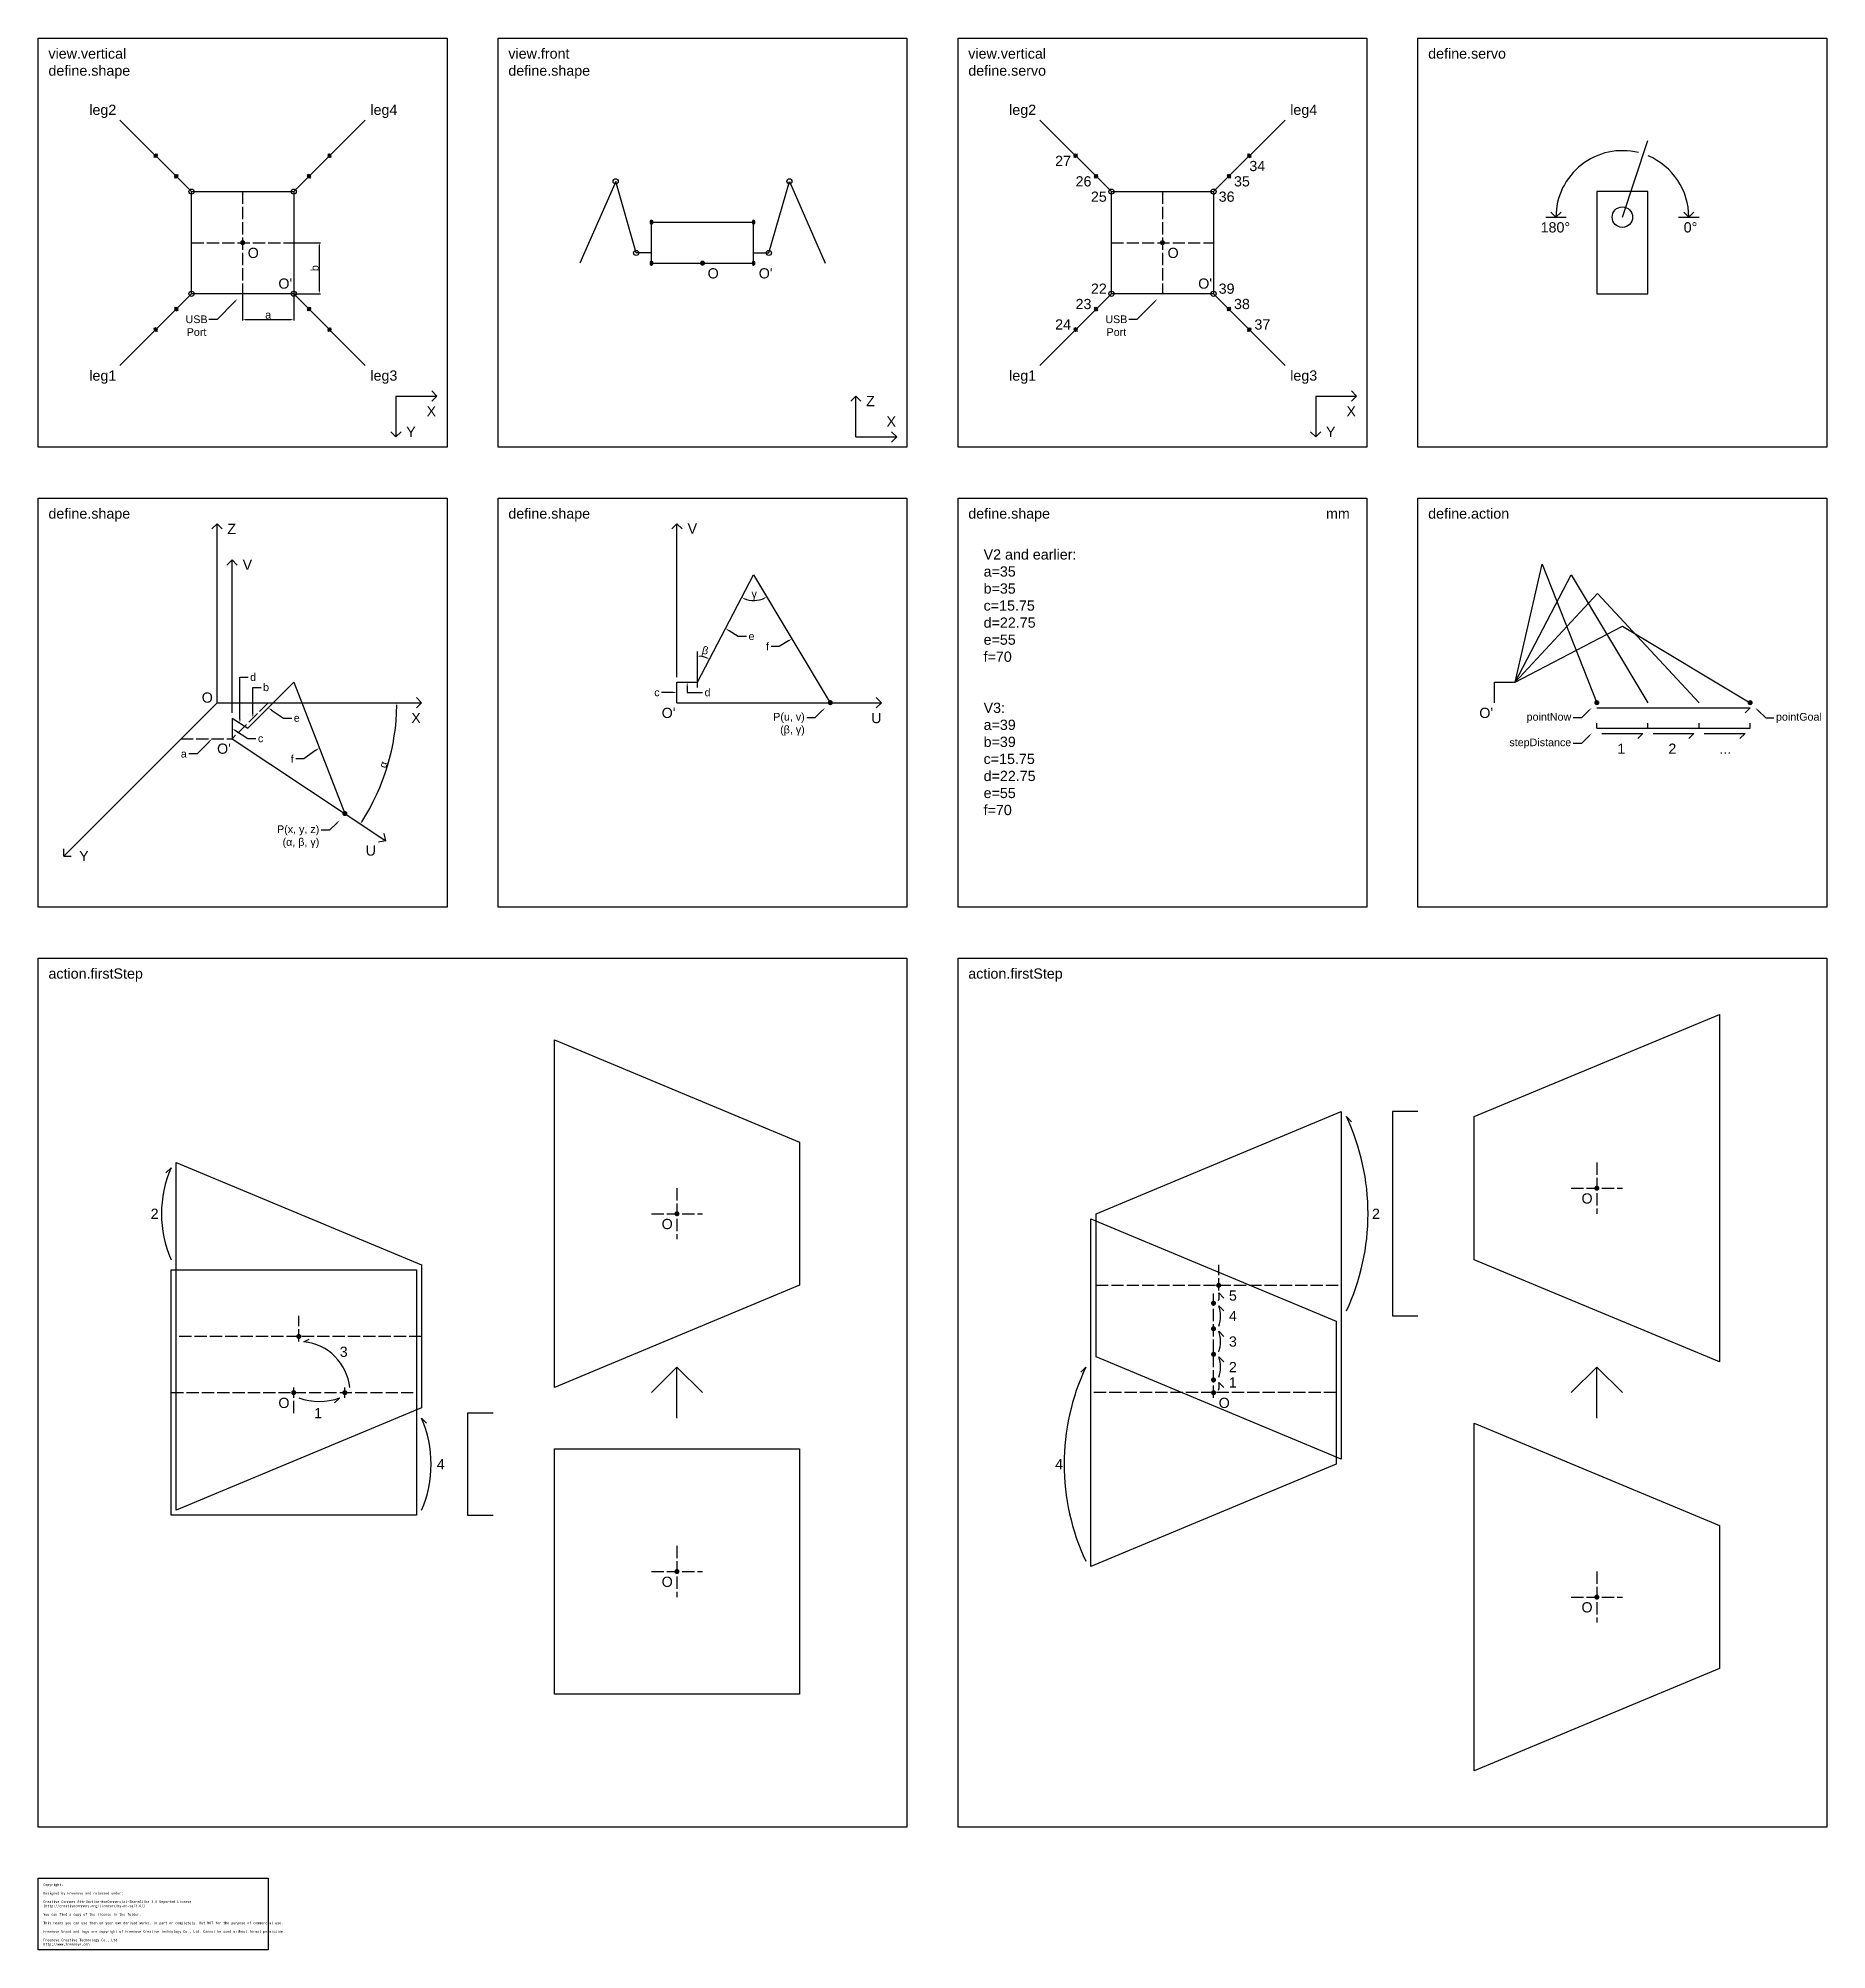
# Model space of a CAD drawing. Header units: millimetres. Extents: x 0 to 1750, y -1870 to 0.
import ezdxf
from ezdxf import colors
from ezdxf.entities.mleader import LeaderData, LeaderLine
from ezdxf.math import Vec2, Vec3

# ---------------------------------------------------------------- set-up
doc = ezdxf.new("R2010")
doc.units = ezdxf.units.MM
doc.linetypes.add('ACAD_ISO02W100', pattern=[15, 12, -3])
doc.layers.add('细直线', color=7, linetype='Continuous')
doc.layers.add('细虚线', color=7, linetype='ACAD_ISO02W100')
doc.styles.get("Standard").update_dxf_attribs({"font": 'arial.ttf'})
doc.dimstyles.new('ISO-25', dxfattribs={"dimtxt": 7.5, "dimasz": 2.5, "dimexe": 1.25, "dimexo": 0.625, "dimtad": 1, "dimtxsty": 'Standard', "dimcen": 2.5, "dimadec": 0, "dimazin": 0, "dimtfac": 1, "dimtmove": 0, "dimatfit": 3, "dimfxl": 1, "dimarcsym": 0})

# ---------------------------------------------------------------- blocks, each defined once
blk = doc.blocks.new('*D1')
at = {"layer": 'Defpoints', "color": 0, "transparency": 16777216}
for p in [(200, -250), (250, -250), (250, -275)]:
    blk.add_point(p, dxfattribs=at)
at = {"layer": '细直线', "color": 0, "lineweight": -2, "transparency": 16777216}
for p, q in [((200, -250.6), (200, -276.2)), ((250, -250.6), (250, -276.2)), ((202.5, -275), (247.5, -275))]:
    blk.add_line(p, q, dxfattribs=at)
at = {"layer": '细直线', "color": 0, "transparency": 16777216}
for points in [[(202.5, -274.6), (202.5, -275.4), (200, -275)], [(247.5, -274.6), (247.5, -275.4), (250, -275)]]:
    blk.add_solid(points, dxfattribs=at)
at = {"layer": '细直线', "color": 0, "transparency": 16777216, "insert": (225, -270.6), "char_height": 7.5, "attachment_point": 5}
blk.add_mtext('a', dxfattribs=at)
blk = doc.blocks.new('*D2')
at = {"layer": 'Defpoints', "color": 0, "transparency": 16777216}
for p in [(250, -200), (250, -250), (275, -250)]:
    blk.add_point(p, dxfattribs=at)
at = {"layer": '细直线', "color": 0, "lineweight": -2, "transparency": 16777216}
for p, q in [((250.6, -200), (276.2, -200)), ((275, -202.5), (275, -247.5)), ((250.6, -250), (276.2, -250))]:
    blk.add_line(p, q, dxfattribs=at)
at = {"layer": '细直线', "color": 0, "transparency": 16777216}
for points in [[(274.6, -202.5), (275.4, -202.5), (275, -200)], [(274.6, -247.5), (275.4, -247.5), (275, -250)]]:
    blk.add_solid(points, dxfattribs=at)
at = {"layer": '细直线', "color": 0, "transparency": 16777216, "insert": (270.6, -225), "char_height": 7.5, "attachment_point": 5, "rotation": 90}
blk.add_mtext('b', dxfattribs=at)
blk = doc.blocks.new('*D3')
at = {"layer": 'Defpoints', "color": 0, "transparency": 16777216}
for p in [(175, -650), (375, -650), (189.6, -685.4), (334.8, -731.6), (340, -785)]:
    blk.add_point(p, dxfattribs=at)
at = {"layer": '细直线', "color": 0, "lineweight": -2, "transparency": 16777216}
blk.add_arc((136.3, -650), 214.6, 327.1338, 359.3327, dxfattribs=at)
at = {"layer": '细直线', "color": 0, "transparency": 16777216}
for points in [[(350.5, -652.5), (351.3, -652.5), (350.9, -650)], [(316.9, -766.7), (316.2, -766.3), (315.2, -768.6)]]:
    blk.add_solid(points, dxfattribs=at)
at = {"layer": '细直线', "color": 0, "transparency": 16777216, "insert": (337.6, -710.6), "char_height": 7.5, "attachment_point": 5, "rotation": 73.2332}
blk.add_mtext('α', dxfattribs=at)
blk = doc.blocks.new('*D4')
at = {"layer": 'Defpoints', "color": 0, "transparency": 16777216}
for p in [(700, -525), (645, -600), (653.1, -605.8), (645, -630), (645, -635)]:
    blk.add_point(p, dxfattribs=at)
at = {"layer": '细直线', "color": 0, "lineweight": -2, "transparency": 16777216}
blk.add_arc((645, -630), 25.5, 67.9746, 84.3794, dxfattribs=at)
at = {"layer": '细直线', "color": 0, "transparency": 16777216}
for points in [[(647.5, -605), (647.5, -604.2), (645, -604.5)], [(654.7, -606), (654.4, -606.7), (656.8, -607.4)]]:
    blk.add_solid(points, dxfattribs=at)
at = {"layer": '细直线', "color": 0, "transparency": 16777216, "insert": (652.4, -599.9), "char_height": 7.5, "attachment_point": 5, "rotation": 346.177}
blk.add_mtext('β', dxfattribs=at)
blk = doc.blocks.new('*D5')
at = {"layer": 'Defpoints', "color": 0, "transparency": 16777216}
for p in [(700, -525), (700, -525), (696.5, -549.8), (645, -630), (775, -650)]:
    blk.add_point(p, dxfattribs=at)
at = {"layer": '细直线', "color": 0, "lineweight": -2, "transparency": 16777216}
blk.add_arc((700, -525), 25, 248.086, 295.2318, dxfattribs=at)
at = {"layer": '细直线', "color": 0, "transparency": 16777216}
for points in [[(690.5, -548.6), (690.8, -547.8), (688.4, -547.1)], [(710.5, -547.2), (710.9, -548), (712.9, -546.4)]]:
    blk.add_solid(points, dxfattribs=at)
at = {"layer": '细直线', "color": 0, "transparency": 16777216, "insert": (700.6, -544.6), "char_height": 7.5, "attachment_point": 5, "rotation": 1.6589}
blk.add_mtext('γ', dxfattribs=at)

msp = doc.modelspace()

# ---------------------------------------------------------------- hatches: boundary and pattern name
at = {"layer": '细直线'}
h = msp.add_hatch(color=256, dxfattribs=at)
h.dxf.hatch_style = 1
edge = h.paths.add_edge_path()
edge.add_arc((200, -200), 2.5, 0, 360)
h = msp.add_hatch(color=256, dxfattribs=at)
h.dxf.hatch_style = 1
edge = h.paths.add_edge_path()
edge.add_arc((1100, -200), 2.5, 0, 360)
h = msp.add_hatch(color=256, dxfattribs=at)
h.dxf.hatch_style = 1
edge = h.paths.add_edge_path()
edge.add_arc((650, -220), 2.5, 0, 360)
h = msp.add_hatch(color=256, dxfattribs=at)
h.dxf.hatch_style = 1
edge = h.paths.add_edge_path()
edge.add_arc((775, -650), 2.5, 0, 360)
h = msp.add_hatch(color=256, dxfattribs=at)
h.dxf.hatch_style = 1
edge = h.paths.add_edge_path()
edge.add_arc((1525, -650), 2.5, 0, 360)
h = msp.add_hatch(color=256, dxfattribs=at)
h.dxf.hatch_style = 1
edge = h.paths.add_edge_path()
edge.add_arc((1675, -650), 2.5, 0, 360)
h = msp.add_hatch(color=256, dxfattribs=at)
h.dxf.hatch_style = 1
edge = h.paths.add_edge_path()
edge.add_arc((300, -758.443), 2.5, 0, 360)
h = msp.add_hatch(color=256, dxfattribs=at)
h.dxf.hatch_style = 1
edge = h.paths.add_edge_path()
edge.add_arc((1525, -1125), 2.5, 0, 360)
h = msp.add_hatch(color=256, dxfattribs=at)
h.dxf.hatch_style = 1
edge = h.paths.add_edge_path()
edge.add_arc((625, -1150), 2.5, 0, 360)
h = msp.add_hatch(color=256, dxfattribs=at)
h.dxf.hatch_style = 1
edge = h.paths.add_edge_path()
edge.add_arc((1155, -1220), 2.5, 0, 360)
h = msp.add_hatch(color=256, dxfattribs=at)
h.dxf.hatch_style = 1
edge = h.paths.add_edge_path()
edge.add_arc((1150, -1237.5), 2.5, 0, 360)
h = msp.add_hatch(color=256, dxfattribs=at)
h.dxf.hatch_style = 1
edge = h.paths.add_edge_path()
edge.add_arc((255, -1270), 2.5, 0, 360)
h = msp.add_hatch(color=256, dxfattribs=at)
h.dxf.hatch_style = 1
edge = h.paths.add_edge_path()
edge.add_arc((1150, -1262.5), 2.5, 0, 360)
h = msp.add_hatch(color=256, dxfattribs=at)
h.dxf.hatch_style = 1
edge = h.paths.add_edge_path()
edge.add_arc((1150, -1287.5), 2.5, 0, 360)
h = msp.add_hatch(color=256, dxfattribs=at)
h.dxf.hatch_style = 1
edge = h.paths.add_edge_path()
edge.add_arc((250, -1325), 2.5, 0, 360)
h = msp.add_hatch(color=256, dxfattribs=at)
h.dxf.hatch_style = 1
edge = h.paths.add_edge_path()
edge.add_arc((300, -1325), 2.5, 0, 360)
h = msp.add_hatch(color=256, dxfattribs=at)
h.dxf.hatch_style = 1
edge = h.paths.add_edge_path()
edge.add_arc((1150, -1312.5), 2.5, 0, 360)
h = msp.add_hatch(color=256, dxfattribs=at)
h.dxf.hatch_style = 1
edge = h.paths.add_edge_path()
edge.add_arc((1150, -1325), 2.5, 0, 360)
h = msp.add_hatch(color=256, dxfattribs=at)
h.dxf.hatch_style = 1
edge = h.paths.add_edge_path()
edge.add_arc((625, -1500), 2.5, 0, 360)
h = msp.add_hatch(color=256, dxfattribs=at)
h.dxf.hatch_style = 1
edge = h.paths.add_edge_path()
edge.add_arc((1525, -1525), 2.5, 0, 360)

# ---------------------------------------------------------------- linework, layer by layer
msp.add_lwpolyline([(0, -1800), (225, -1800), (225, -1870), (0, -1870)], close=True)
for p, q in [((150, -150), (80, -80)), ((250, -150), (320, -80)), ((1050, -150), (980, -80)), ((1150, -150), (1220, -80)), ((1550, -175), (1575, -100)), ((113.232, -116.768), (116.768, -113.232)), ((286.768, -116.768), (283.232, -113.232)), ((1013.232, -116.768), (1016.768, -113.232)), ((1186.768, -116.768), (1183.232, -113.232)), ((133.232, -136.768), (136.768, -133.232)), ((266.768, -136.768), (263.232, -133.232)), ((565, -140), (530, -220)), ((585, -210), (565, -140)), ((715, -210), (735, -140)), ((735, -140), (770, -220)), ((1033.232, -136.768), (1036.768, -133.232)), ((1166.768, -136.768), (1163.232, -133.232)), ((600, -182.5), (600, -177.5)), ((600, -180), (700, -180)), ((600, -220), (600, -180)), ((700, -182.5), (700, -177.5)), ((700, -220), (700, -180)), ((1475, -175), (1495, -175)), ((1480, -170), (1485, -175)), ((1485, -175), (1490, -170)), ((1605, -175), (1625, -175)), ((1610, -170), (1615, -175)), ((1615, -175), (1620, -170)), ((600, -210), (585, -210)), ((600, -222.5), (600, -217.5)), ((600, -220), (700, -220)), ((700, -210), (715, -210)), ((700, -222.5), (700, -217.5)), ((150, -250), (80, -320)), ((250, -250), (320, -320)), ((1050, -250), (980, -320)), ((1150, -250), (1220, -320)), ((133.232, -263.232), (136.768, -266.768)), ((266.768, -263.232), (263.232, -266.768)), ((1033.232, -263.232), (1036.768, -266.768)), ((1166.768, -263.232), (1163.232, -266.768)), ((113.232, -283.232), (116.768, -286.768)), ((286.768, -283.232), (283.232, -286.768)), ((1013.232, -283.232), (1016.768, -286.768)), ((1186.768, -283.232), (1183.232, -286.768)), ((350, -350), (350, -390)), ((350, -350), (390, -350)), ((390, -350), (385, -345)), ((390, -350), (385, -355)), ((800, -350), (795, -355)), ((800, -390), (800, -350)), ((800, -350), (805, -355)), ((1250, -350), (1250, -390)), ((1250, -350), (1290, -350)), ((1290, -350), (1285, -345)), ((1290, -350), (1285, -355)), ((350, -390), (345, -385)), ((350, -390), (355, -385)), ((800, -390), (840, -390)), ((840, -390), (835, -385)), ((840, -390), (835, -395)), ((1250, -390), (1245, -385)), ((1250, -390), (1255, -385)), ((175, -475), (170, -480)), ((175, -650), (175, -475)), ((175, -475), (180, -480)), ((625, -475), (620, -480)), ((625, -625), (625, -475)), ((625, -475), (630, -480)), ((189.645, -510.355), (184.645, -515.355)), ((189.645, -660), (189.645, -510.355)), ((189.645, -510.355), (194.645, -515.355)), ((1445, -630), (1471.389, -514.442)), ((1471.389, -514.442), (1525, -650)), ((645, -630), (700, -525)), ((700, -525), (775, -650)), ((1445, -630), (1500, -525)), ((1500, -525), (1575, -650)), ((1445, -630), (1525.752, -543.23)), ((1525.752, -543.23), (1625, -650)), ((1445, -630), (1550, -575)), ((1550, -575), (1675, -650)), ((645, -635), (645, -600)), ((205, -675), (250, -630)), ((250, -630), (300, -758.443)), ((625, -650), (625, -630)), ((625, -630), (645, -630)), ((1425, -650), (1425, -630)), ((1425, -630), (1445, -630)), ((175, -650), (25, -800)), ((175, -650), (375, -650)), ((375, -650), (370, -645)), ((375, -650), (370, -655)), ((625, -650), (825, -650)), ((825, -650), (820, -645)), ((825, -650), (820, -655)), ((189.645, -665), (205, -675)), ((189.645, -665), (189.645, -685.355)), ((1525, -655), (1675, -655)), ((1525, -675), (1525, -670)), ((1575, -675), (1575, -670)), ((1625, -675), (1625, -670)), ((1675, -655), (1670, -660)), ((1675, -675), (1675, -670)), ((189.645, -685.355), (340, -785)), ((1525, -675), (1675, -675)), ((1530, -680), (1570, -680)), ((1570, -680), (1565, -685)), ((1580, -680), (1620, -680)), ((1620, -680), (1615, -685)), ((1630, -680), (1670, -680)), ((1670, -680), (1665, -685)), ((340, -785), (333.07, -786.408)), ((340, -785), (338.592, -778.07)), ((25, -800), (25, -792.929)), ((25, -800), (32.071, -800)), ((1405, -1055), (1645, -955)), ((1645, -955), (1645, -1195)), ((505, -1080), (505, -980)), ((505, -980), (745, -1080)), ((1035, -1150), (1275, -1050)), ((1275, -1050), (1275, -1290)), ((1280, -1055), (1285, -1060)), ((1350, -1050), (1325, -1050)), ((1325, -1050), (1325, -1250)), ((1405, -1195), (1405, -1055)), ((505, -1320), (505, -1080)), ((745, -1080), (745, -1220)), ((135, -1200), (135, -1100)), ((135, -1100), (375, -1200)), ((130, -1105), (125, -1110)), ((1030, -1255), (1030, -1155)), ((1030, -1155), (1270, -1255)), ((1035, -1290), (1035, -1150)), ((1645, -1295), (1405, -1195)), ((1645, -1195), (1645, -1295)), ((135, -1440), (135, -1200)), ((375, -1200), (375, -1340)), ((745, -1220), (505, -1320)), ((1155, -1227.5), (1160, -1232.5)), ((1155, -1240), (1160, -1245)), ((1325, -1250), (1350, -1250)), ((1030, -1495), (1030, -1255)), ((1155, -1265), (1160, -1270)), ((1270, -1255), (1270, -1395)), ((260, -1275.251), (265, -1272.751)), ((1275, -1390), (1035, -1290)), ((1155, -1290), (1160, -1295)), ((1275, -1290), (1275, -1390)), ((600, -1325), (625, -1300)), ((625, -1350), (625, -1300)), ((625, -1300), (650, -1325)), ((1025, -1300), (1020, -1305)), ((1500, -1325), (1525, -1300)), ((1525, -1350), (1525, -1300)), ((1525, -1300), (1550, -1325)), ((1155, -1315), (1160, -1320)), ((375, -1340), (135, -1440)), ((295, -1330), (290, -1335)), ((445, -1345), (420, -1345)), ((420, -1345), (420, -1445)), ((375, -1350), (380, -1355)), ((1405, -1455), (1405, -1355)), ((1405, -1355), (1645, -1455)), ((1270, -1395), (1030, -1495)), ((420, -1445), (445, -1445)), ((1405, -1695), (1405, -1455)), ((1645, -1455), (1645, -1595)), ((1645, -1595), (1405, -1695))]:
    msp.add_line(p, q, dxfattribs=at)
for points in [[(0, 0), (400, 0), (400, -400), (0, -400)], [(450, 0), (850, 0), (850, -400), (450, -400)], [(900, 0), (1300, 0), (1300, -400), (900, -400)], [(1350, 0), (1750, 0), (1750, -400), (1350, -400)], [(115, -116.768), (113.232, -115), (115, -113.232), (116.768, -115)], [(285, -116.768), (286.768, -115), (285, -113.232), (283.232, -115)], [(1015, -116.768), (1013.232, -115), (1015, -113.232), (1016.768, -115)], [(1185, -116.768), (1186.768, -115), (1185, -113.232), (1183.232, -115)], [(135, -136.768), (133.232, -135), (135, -133.232), (136.768, -135)], [(265, -136.768), (266.768, -135), (265, -133.232), (263.232, -135)], [(1035, -136.768), (1033.232, -135), (1035, -133.232), (1036.768, -135)], [(1165, -136.768), (1166.768, -135), (1165, -133.232), (1163.232, -135)], [(150, -150), (250, -150), (250, -250), (150, -250)], [(1050, -150), (1150, -150), (1150, -250), (1050, -250)], [(1525, -250), (1575, -250), (1575, -150), (1525, -150)], [(598.75, -181.25), (601.25, -181.25), (601.25, -178.75), (598.75, -178.75)], [(698.75, -181.25), (701.25, -181.25), (701.25, -178.75), (698.75, -178.75)], [(598.75, -221.25), (601.25, -221.25), (601.25, -218.75), (598.75, -218.75)], [(698.75, -221.25), (701.25, -221.25), (701.25, -218.75), (698.75, -218.75)], [(135, -263.232), (133.232, -265), (135, -266.768), (136.768, -265)], [(265, -263.232), (266.768, -265), (265, -266.768), (263.232, -265)], [(1035, -263.232), (1033.232, -265), (1035, -266.768), (1036.768, -265)], [(1165, -263.232), (1166.768, -265), (1165, -266.768), (1163.232, -265)], [(115, -283.232), (113.232, -285), (115, -286.768), (116.768, -285)], [(285, -283.232), (286.768, -285), (285, -286.768), (283.232, -285)], [(1015, -283.232), (1013.232, -285), (1015, -286.768), (1016.768, -285)], [(1185, -283.232), (1186.768, -285), (1185, -286.768), (1183.232, -285)], [(0, -450), (400, -450), (400, -850), (0, -850)], [(450, -450), (850, -450), (850, -850), (450, -850)], [(900, -450), (1300, -450), (1300, -850), (900, -850)], [(1350, -450), (1750, -450), (1750, -850), (1350, -850)], [(0, -900), (850, -900), (850, -1750), (0, -1750)], [(900, -900), (1750, -900), (1750, -1750), (900, -1750)], [(130, -1205), (370, -1205), (370, -1445), (130, -1445)], [(505, -1380), (745, -1380), (745, -1620), (505, -1620)]]:
    msp.add_lwpolyline(points, close=True, dxfattribs=at)
for centre, radius in [((150, -150), 2.5), ((250, -150), 2.5), ((565, -140), 2.5), ((735, -140), 2.5), ((1050, -150), 2.5), ((1150, -150), 2.5), ((1550, -175), 10), ((585, -210), 2.5), ((715, -210), 2.5), ((150, -250), 2.5), ((250, -250), 2.5), ((1050, -250), 2.5), ((1150, -250), 2.5)]:
    msp.add_circle(centre, radius, dxfattribs=at)
for centre, radius, start, end in [((1550, -175), 65, 75.973506, 180), ((1550, -175), 65, 0, 67.156596), ((1077.577, -1150), 223.607, 334.858646, 25.141354), ((232.347, -1150), 111.803, 156.265927, 203.734073), ((1141.54, -1231.233), 13.968, 344.356025, 15.502608), ((1128.899, -1250), 27.951, 339.036639, 20.963361), ((1128.899, -1275), 27.951, 339.036639, 20.963361), ((255, -1325), 50, 5.73917, 84.26083), ((1128.899, -1300), 27.951, 339.036639, 20.963361), ((1227.423, -1395), 223.607, 154.858646, 205.141354), ((1141.54, -1318.733), 13.968, 344.356025, 15.502608), ((275, -1277.798), 55.902, 249.036639, 290.963361), ((272.653, -1395), 111.803, 336.265927, 23.734073)]:
    msp.add_arc(centre, radius, start, end, dxfattribs=at)
at = {"layer": '细虚线'}
for p, q in [((200, -150), (200, -250)), ((1100, -150), (1100, -250)), ((150, -200), (250, -200)), ((1050, -200), (1150, -200)), ((225, -650), (189.645, -685.355)), ((139.645, -685.355), (189.645, -685.355)), ((1525, -1100), (1525, -1150)), ((625, -1125), (625, -1175)), ((1500, -1125), (1550, -1125)), ((600, -1150), (650, -1150)), ((1155, -1225), (1155, -1200)), ((1035, -1220), (1275, -1220)), ((1150, -1330), (1150, -1225)), ((255, -1275), (255, -1250)), ((375, -1270), (135, -1270)), ((130, -1325), (370, -1325)), ((250, -1345), (250, -1320)), ((300, -1330), (300, -1320)), ((1270, -1325), (1030, -1325)), ((625, -1475), (625, -1525)), ((600, -1500), (650, -1500)), ((1525, -1500), (1525, -1550)), ((1500, -1525), (1550, -1525))]:
    msp.add_line(p, q, dxfattribs=at)

# ---------------------------------------------------------------- texts
at = {"insert": (5, -1805), "char_height": 2.5, "attachment_point": 1}
msp.add_mtext_dynamic_manual_height_columns('{\\fSimHei|b0|i0|c134|p49;Copyright:\\P\\PDesigned by Freenove and released under:\\P\\PCreative Commons Attribution-NonCommercial-ShareAlike 3.0 Unported License\\P(http://creativecommons.org/licenses/by-nc-sa/3.0/)\\P\\PYou can find a copy of the license in the folder.\\P\\PThis means you can use them on your own derived works, in part or completely. But NOT for the purpose of commercial use.\\P\\PFreenove brand and logo are copyright of Freenove Creative Technology Co., Ltd. Cannot be used without formal permission.\\P\\PFreenove Creative Technology Co., Ltd\\Phttp://www.freenove.com\\P}', width=220, gutter_width=31.75, heights=[65], dxfattribs=at)
at = {"layer": '细直线', "char_height": 10, "attachment_point": 1}
for s, width, insert in [('view.vertical\\Pdefine.shape', 100, (10, -10)), ('view.front\\Pdefine.shape', 100, (460, -10)), ('view.vertical\\Pdefine.servo', 100, (910, -10)), ('define.servo', 100, (1360, -10)), ('leg2', 30, (50, -65)), ('leg4', 30, (325, -65)), ('leg2', 30, (950, -65)), ('leg4', 30, (1225, -65)), ('27', 15, (995, -115)), ('34', 15, (1185, -120)), ('26', 15, (1015, -135)), ('35', 15, (1170, -135)), ('25', 15, (1030, -150)), ('36', 15, (1155, -150)), ('180°', 30, (1470, -180)), ('0°', 15, (1610, -180)), ('O', 10, (205, -205)), ('O', 10, (1105, -205)), ("O'", 10, (235, -235)), ('O', 10, (655, -225)), ("O'", 10, (705, -225)), ('22', 15, (1030, -240)), ("O'", 10, (1135, -235)), ('39', 15, (1155, -240)), ('23', 15, (1015, -255)), ('38', 15, (1170, -255)), ('24', 15, (995, -275)), ('37', 15, (1190, -275)), ('leg1', 30, (50, -325)), ('leg3', 30, (325, -325)), ('leg1', 30, (950, -325)), ('leg3', 30, (1225, -325)), ('Z', 10, (810, -350)), ('X', 10, (380, -360)), ('X', 10, (830, -370)), ('X', 10, (1280, -360)), ('Y', 10, (360, -380)), ('Y', 10, (1260, -380)), ('define.shape', 100, (10, -460)), ('define.shape', 100, (460, -460)), ('define.shape', 100, (910, -460)), ('mm', 30, (1260, -460)), ('define.action', 100, (1360, -460)), ('Z', 10, (185, -475)), ('V', 10, (635.355, -474.645)), ('\\A1;V2 and earlier:\\Pa=35\\Pb=35\\Pc=15.75\\Pd=22.75\\Pe=55\\Pf=70', 100, (925, -500)), ('V', 10, (200, -510)), ('O', 10, (160, -640)), ('\\A1;V3:\\Pa=39\\Pb=39\\Pc=15.75\\Pd=22.75\\Pe=55\\Pf=70', 100, (925, -650)), ('X', 10, (365, -660)), ("O'", 10, (610, -655)), ('U', 10, (815, -660)), ("O'", 10, (1410, -655)), ("O'", 10, (175, -690)), ('1', 10, (1545, -690)), ('2', 10, (1595, -690)), ('...', 10, (1645, -690)), ('Y', 10, (40, -795)), ('U', 10, (320.355, -789.645)), ('action.firstStep', 100, (10, -910)), ('action.firstStep', 100, (910, -910)), ('O', 10, (1510, -1130)), ('2', 10, (110, -1145)), ('O', 10, (610, -1155)), ('2', 10, (1305, -1145)), ('5', 10, (1165, -1225)), ('4', 10, (1165, -1245)), ('3', 10, (1165, -1270)), ('3', 10, (295, -1280)), ('2', 10, (1165, -1295)), ('1', 10, (1165, -1310)), ('O', 10, (235, -1330)), ('1', 10, (270, -1340)), ('O', 10, (1155, -1330)), ('4', 10, (390, -1390)), ('4', 10, (995, -1390)), ('O', 10, (610, -1505)), ('O', 10, (1510, -1530))]:
    msp.add_mtext_dynamic_manual_height_columns(s, width=width, gutter_width=12.5, heights=[0], dxfattribs=dict(at, insert=insert))

# ---------------------------------------------------------------- dimensions: what is measured, and where the dimension line sits
at = {"layer": '细直线'}
dim = msp.add_linear_dim(base=(275, -250), p1=(250, -200), p2=(250, -250), angle=90, text='b', dimstyle='ISO-25', dxfattribs=at)
dim.commit()
dim.dimension.update_dxf_attribs({"geometry": '*D2', "text_midpoint": (275, -225), "dimtype": 160})
dim = msp.add_linear_dim(base=(250, -275), p1=(200, -250), p2=(250, -250), text='a', dimstyle='ISO-25', dxfattribs=at)
dim.commit()
dim.dimension.update_dxf_attribs({"geometry": '*D1', "text_midpoint": (225, -275), "dimtype": 160})
for base, line1, line2, text, picture, middle in [((653.06, -605.813), ((645, -630), (700, -525)), ((645, -635), (645, -600)), 'β', '*D4', (652.401, -599.922)), ((696.473, -549.75), ((700, -525), (775, -650)), ((645, -630), (700, -525)), 'γ', '*D5', (700.567, -544.576)), ((334.807, -731.641), ((189.645, -685.355), (340, -785)), ((175, -650), (375, -650)), 'α', '*D3', (337.567, -710.64))]:
    dim = msp.add_angular_dim_2l(base=base, line1=line1, line2=line2, text=text, dimstyle='ISO-25', dxfattribs=at)
    dim.commit()
    dim.dimension.update_dxf_attribs({"geometry": picture, "text_midpoint": middle})

# ---------------------------------------------------------------- leaders
ml = msp.add_multileader_mtext('Standard', dxfattribs=at)
ml.set_content('USB\\PPort', color=256)
ml.set_leader_properties()
ml.build(insert=Vec2(0, 0))
ctx = ml.context
ctx.base_point, ctx.char_height, ctx.plane_origin = Vec3(142.838, -275), 7.5, Vec3(190, -260)
ctx.text_align_type = 1
notes = []
notes.append((ctx, [(0, (1, 1, 0), (175, -275), (-1, 0), 8, [(0, [(195, -255)], 0, [])])]))
ctx.mtext.insert, ctx.mtext.alignment, ctx.mtext.flow_direction = Vec3(154.919, -271.189), 2, 5
ml = msp.add_multileader_mtext('Standard', dxfattribs=at)
ml.set_content('USB\\PPort', color=256)
ml.set_leader_properties()
ml.build(insert=Vec2(0, 0))
ctx = ml.context
ctx.base_point, ctx.char_height, ctx.plane_origin = Vec3(1042.838, -275), 7.5, Vec3(1090, -260)
ctx.text_align_type = 1
notes.append((ctx, [(0, (1, 1, 0), (1075, -275), (-1, 0), 8, [(0, [(1095, -255)], 0, [])])]))
ctx.mtext.insert, ctx.mtext.alignment, ctx.mtext.flow_direction = Vec3(1054.919, -271.189), 2, 5
ml = msp.add_multileader_mtext('Standard', dxfattribs=at)
ml.set_content('e', color=256)
ml.set_leader_properties()
ml.build(insert=Vec2(0, 0))
ctx = ml.context
ctx.base_point, ctx.char_height, ctx.plane_origin = Vec3(693, -585), 7.5, Vec3(672.5, -577.5)
notes.append((ctx, [(0, (1, 1, 0), (685, -585), (1, 0), 8, [(0, [(672.5, -577.5)], 0, [])])]))
ctx.mtext.insert, ctx.mtext.flow_direction = Vec3(695, -581.189), 5
ml = msp.add_multileader_mtext('Standard', dxfattribs=at)
ml.set_content('f', color=256)
ml.set_leader_properties()
ml.build(insert=Vec2(0, 0))
ctx = ml.context
ctx.base_point, ctx.char_height, ctx.plane_origin = Vec3(709.823, -595), 7.5, Vec3(737.5, -587.5)
ctx.text_align_type = 2
notes.append((ctx, [(0, (1, 1, 0), (725, -595), (-1, 0), 8, [(0, [(737.5, -587.5)], 0, [])])]))
ctx.mtext.insert, ctx.mtext.alignment, ctx.mtext.flow_direction = Vec3(715, -591.25), 3, 5
ml = msp.add_multileader_mtext('Standard', dxfattribs=at)
ml.set_content('d', color=256)
ml.set_leader_properties()
ml.build(insert=Vec2(0, 0))
ctx = ml.context
ctx.base_point, ctx.char_height, ctx.plane_origin = Vec3(205.322, -625), 7.5, Vec3(194.822, -677.5)
notes.append((ctx, [(0, (1, 1, 0), (197.322, -625), (1, 0), 8, [(0, [(197.322, -670)], 0, [])])]))
ctx.mtext.insert, ctx.mtext.flow_direction = Vec3(207.322, -621.189), 5
ml = msp.add_multileader_mtext('Standard', dxfattribs=at)
ml.set_content('b', color=256)
ml.set_leader_properties()
ml.build(insert=Vec2(0, 0))
ctx = ml.context
ctx.base_point, ctx.char_height, ctx.plane_origin = Vec3(218, -635), 7.5, Vec3(210, -665)
notes.append((ctx, [(1, (1, 1, 0), (210, -635), (1, 0), 8, [(0, [(210, -665)], 0, [])])]))
ctx.mtext.insert, ctx.mtext.flow_direction = Vec3(220, -631.189), 5
ml = msp.add_multileader_mtext('Standard', dxfattribs=at)
ml.set_content('d', color=256)
ml.set_leader_properties()
ml.build(insert=Vec2(0, 0))
ctx = ml.context
ctx.base_point, ctx.char_height, ctx.plane_origin = Vec3(650, -640), 7.5, Vec3(635, -630)
notes.append((ctx, [(0, (1, 1, 0), (635, -640), (1, 0), 15, [(0, [(635, -630)], 0, [])])]))
ctx.mtext.insert, ctx.mtext.flow_direction = Vec3(652, -636.189), 5
ml = msp.add_multileader_mtext('Standard', dxfattribs=at)
ml.set_content('c', color=256)
ml.set_leader_properties()
ml.build(insert=Vec2(0, 0))
ctx = ml.context
ctx.base_point, ctx.char_height, ctx.plane_origin = Vec3(601.268, -640), 7.5, Vec3(625, -640)
ctx.text_align_type = 2
notes.append((ctx, [(0, (1, 1, 0), (615, -640), (-1, 0), 5, [(0, [(625, -640)], 0, [])])]))
ctx.mtext.insert, ctx.mtext.alignment, ctx.mtext.flow_direction = Vec3(608, -636.189), 3, 5
ml = msp.add_multileader_mtext('Standard', dxfattribs=at)
ml.set_content('e', color=256)
ml.set_leader_properties()
ml.build(insert=Vec2(0, 0))
ctx = ml.context
ctx.base_point, ctx.char_height, ctx.plane_origin = Vec3(248, -665), 7.5, Vec3(230, -660)
notes.append((ctx, [(0, (1, 1, 0), (240, -665), (1, 0), 8, [(0, [(225, -655)], 0, [])])]))
ctx.mtext.insert, ctx.mtext.flow_direction = Vec3(250, -661.189), 5
ml = msp.add_multileader_mtext('Standard', dxfattribs=at)
ml.set_content('P(u, v)\\P  (β, γ)', color=256)
ml.set_leader_properties()
ml.build(insert=Vec2(0, 0))
ctx = ml.context
ctx.base_point, ctx.char_height, ctx.plane_origin = Vec3(718.333, -664.852), 7.5, Vec3(700, -640)
ctx.text_align_type = 2
notes.append((ctx, [(0, (1, 1, 0), (760, -664.852), (-1, 0), 8, [(0, [(770, -655)], 0, [])])]))
ctx.mtext.insert, ctx.mtext.alignment, ctx.mtext.flow_direction = Vec3(750, -660), 3, 5
ml = msp.add_multileader_mtext('Standard', dxfattribs=at)
ml.set_content('pointNow', color=256)
ml.set_leader_properties()
ml.build(insert=Vec2(0, 0))
ctx = ml.context
ctx.base_point, ctx.char_height, ctx.plane_origin = Vec3(1455.092, -664.852), 7.5, Vec3(1450, -640)
ctx.text_align_type = 2
notes.append((ctx, [(0, (1, 1, 0), (1510, -664.852), (-1, 0), 8, [(0, [(1520, -655)], 0, [])])]))
ctx.mtext.insert, ctx.mtext.alignment, ctx.mtext.flow_direction = Vec3(1500, -660.061), 3, 5
ml = msp.add_multileader_mtext('Standard', dxfattribs=at)
ml.set_content('pointGoal', color=256)
ml.set_leader_properties()
ml.build(insert=Vec2(0, 0))
ctx = ml.context
ctx.base_point, ctx.char_height, ctx.plane_origin = Vec3(1698.333, -664.852), 7.5, Vec3(1680, -640)
notes.append((ctx, [(1, (1, 1, 0), (1690.333, -664.852), (1, 0), 8, [(0, [(1680, -655)], 0, [])])]))
ctx.mtext.insert, ctx.mtext.flow_direction = Vec3(1700.333, -660.061), 5
ml = msp.add_multileader_mtext('Standard', dxfattribs=at)
ml.set_content('a', color=256)
ml.set_leader_properties()
ml.build(insert=Vec2(0, 0))
ctx = ml.context
ctx.base_point, ctx.char_height, ctx.plane_origin = Vec3(138.352, -700), 7.5, Vec3(170, -685.355)
ctx.text_align_type = 2
notes.append((ctx, [(0, (1, 1, 0), (155.355, -700), (-1, 0), 8, [(0, [(170, -685.355)], 0, [])])]))
ctx.mtext.insert, ctx.mtext.alignment, ctx.mtext.flow_direction = Vec3(145.355, -696.189), 3, 5
ml = msp.add_multileader_mtext('Standard', dxfattribs=at)
ml.set_content('c', color=256)
ml.set_leader_properties()
ml.build(insert=Vec2(0, 0))
ctx = ml.context
ctx.base_point, ctx.char_height, ctx.plane_origin = Vec3(213, -685), 7.5, Vec3(189.645, -675.178)
notes.append((ctx, [(1, (1, 1, 0), (205, -685), (1, 0), 8, [(0, [(189.645, -675.178)], 0, [])])]))
ctx.mtext.insert, ctx.mtext.flow_direction = Vec3(215, -681.189), 5
ml = msp.add_multileader_mtext('Standard', dxfattribs=at)
ml.set_content('stepDistance', color=256)
ml.set_leader_properties()
ml.build(insert=Vec2(0, 0))
ctx = ml.context
ctx.base_point, ctx.char_height, ctx.plane_origin = Vec3(1438.189, -689.852), 7.5, Vec3(1450, -665)
ctx.text_align_type = 2
notes.append((ctx, [(0, (1, 1, 0), (1510, -689.852), (-1, 0), 8, [(0, [(1520, -680)], 0, [])])]))
ctx.mtext.insert, ctx.mtext.alignment, ctx.mtext.flow_direction = Vec3(1500, -685.061), 3, 5
ml = msp.add_multileader_mtext('Standard', dxfattribs=at)
ml.set_content('f', color=256)
ml.set_leader_properties()
ml.build(insert=Vec2(0, 0))
ctx = ml.context
ctx.base_point, ctx.char_height, ctx.plane_origin = Vec3(244.823, -705), 7.5, Vec3(282.5, -700)
ctx.text_align_type = 2
notes.append((ctx, [(1, (1, 1, 0), (260, -705), (-1, 0), 8, [(0, [(275, -694.221)], 0, [])])]))
ctx.mtext.insert, ctx.mtext.alignment, ctx.mtext.flow_direction = Vec3(250, -701.25), 3, 5
ml = msp.add_multileader_mtext('Standard', dxfattribs=at)
ml.set_content('{\\C256;P(x, y, z)\\P  (α, β, γ)}', color=256)
ml.set_leader_properties()
ml.build(insert=Vec2(0, 0))
ctx = ml.context
ctx.base_point, ctx.char_height, ctx.plane_origin = Vec3(231.612, -774.852), 7.5, Vec3(225, -750)
ctx.text_align_type = 2
notes.append((ctx, [(0, (1, 1, 0), (285, -774.852), (-1, 0), 8, [(0, [(295, -765)], 0, [])])]))
ctx.mtext.insert, ctx.mtext.alignment, ctx.mtext.flow_direction = Vec3(275, -770), 3, 5
for ctx, leaders in notes:
    for number, flags, end, landing, length, lines in leaders:
        leader = LeaderData()
        leader.index, (leader.has_last_leader_line, leader.has_dogleg_vector, leader.attachment_direction) = number, flags
        leader.last_leader_point, leader.dogleg_vector, leader.dogleg_length = Vec3(end), Vec3(landing), length
        for number, points, colour, breaks in lines:
            line = LeaderLine()
            line.index, line.vertices, line.color, line.breaks = number, Vec3.list(points), colors.encode_raw_color(colour), breaks
            leader.lines.append(line)
        ctx.leaders.append(leader)

doc.saveas('drawing.dxf')
